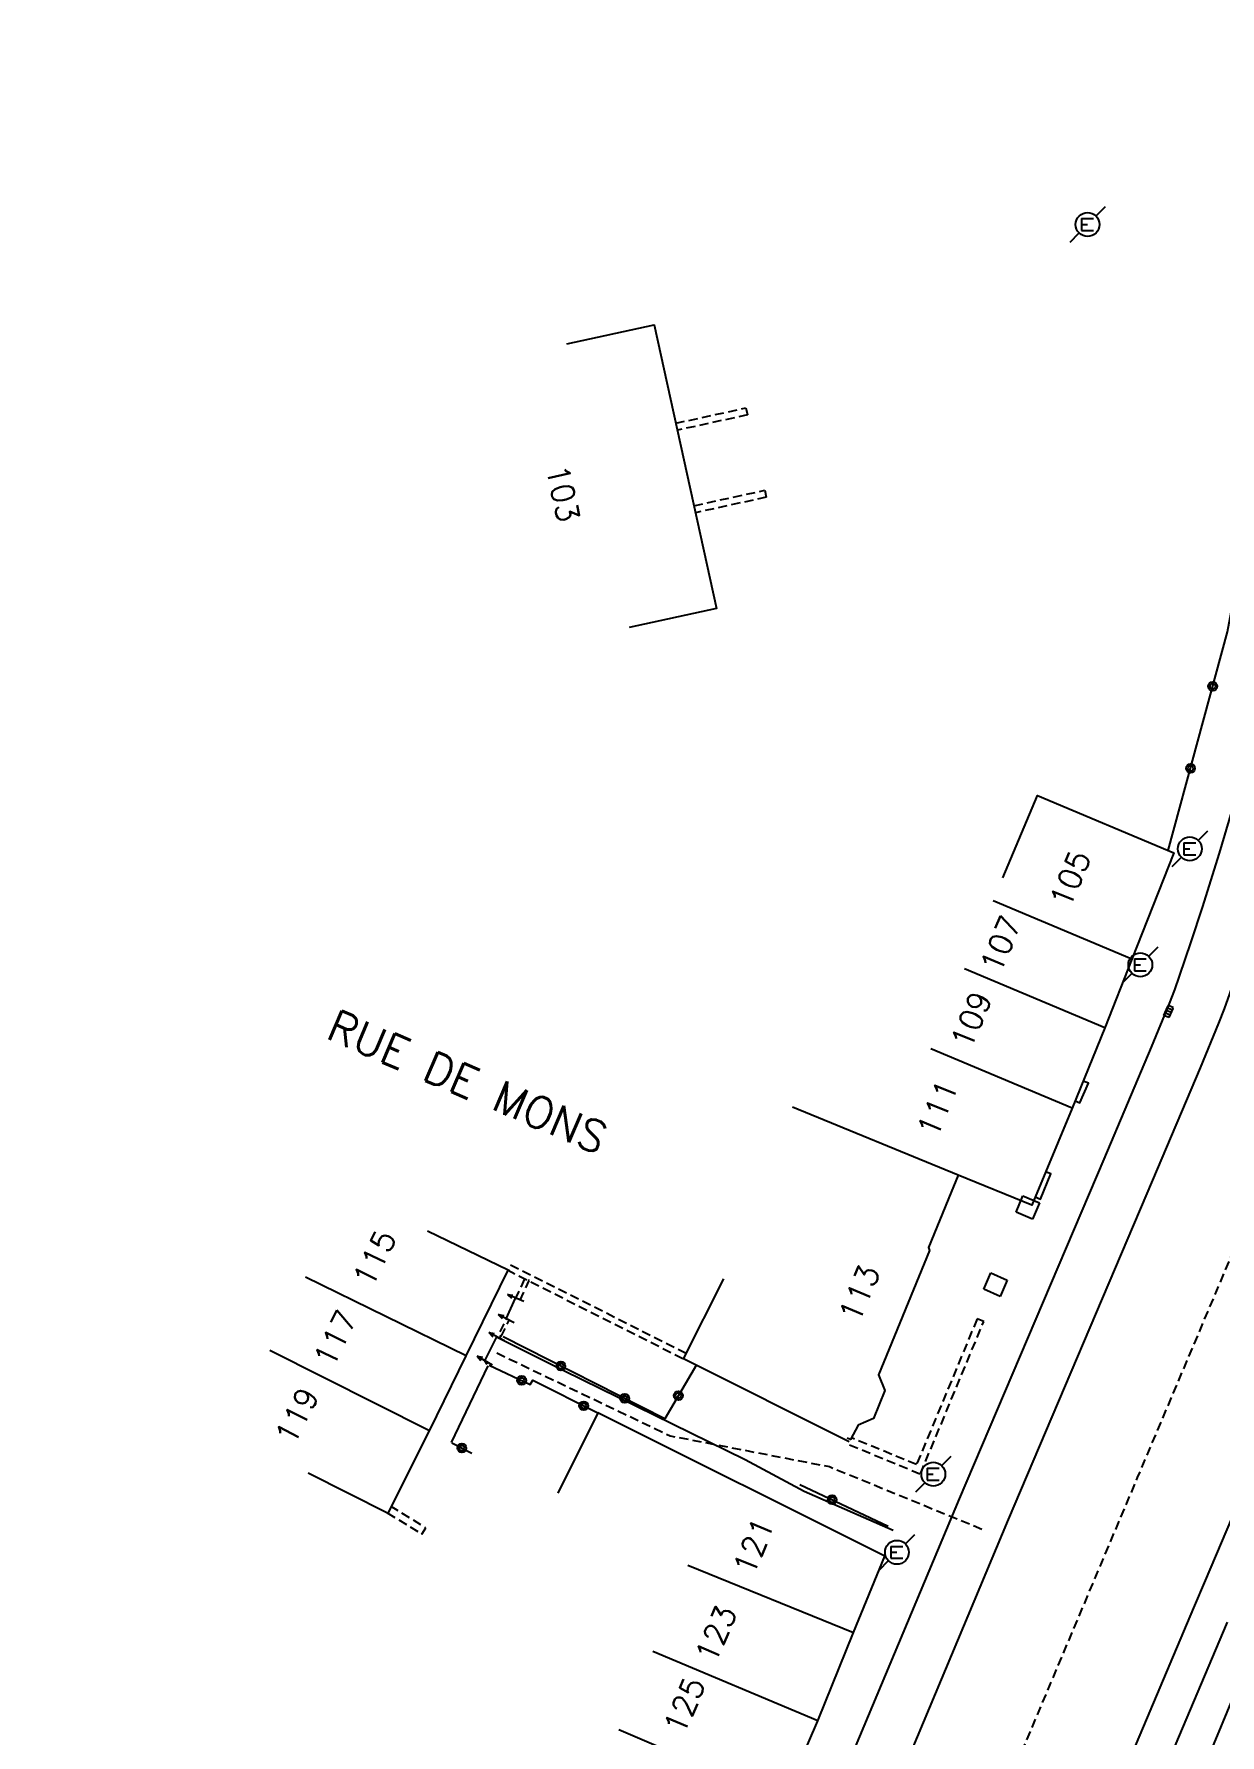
# Model space of a CAD drawing. Header units: millimetres. Extents: x 133000 to 134000, y 143000 to 144000.
# Drawn here: x 133195.3 to 133261.5, y 143840.5 to 143935.6 of the extents above; entities that cross this region are included whole.
import ezdxf
from ezdxf.enums import TextEntityAlignment as Align

# ---------------------------------------------------------------- set-up
doc = ezdxf.new("R2010")
doc.units = ezdxf.units.MM
doc.linetypes.add('DASHED', pattern=[0.75, 0.5, -0.25])
doc.layers.get('0').update_dxf_attribs({"linetype": 'CONTINUOUS'})
for name, color, linetype in [('W0001', 6, 'DASHED'), ('W0008', 7, 'CONTINUOUS'), ('W0017', 7, 'CONTINUOUS'), ('W0100', 7, 'CONTINUOUS'), ('W0105', 7, 'CONTINUOUS'), ('W0112', 1, 'DASHED'), ('W0322', 7, 'CONTINUOUS'), ('W0400', 7, 'CONTINUOUS'), ('W0471', 7, 'CONTINUOUS'), ('W0989', 7, 'CONTINUOUS'), ('W0991', 7, 'CONTINUOUS'), ('W1102', 7, 'CONTINUOUS')]:
    doc.layers.add(name, color=color, linetype=linetype)
doc.styles.get("Standard").update_dxf_attribs({"font": 'romans.shx', "width": 0.85})

# ---------------------------------------------------------------- blocks, each defined once
blk = doc.blocks.new('T471')
for p, q in [((0.500001, 0.500001), (1.000002, 1.000002)), ((-0.333334, 0.333334), (-0.333334, -0.333334)), ((-0.333334, 0.333334), (0.333334, 0.333334)), ((-0.333334, 0), (0, 0)), ((-0.500001, -0.500001), (-1.000002, -1.000002)), ((-0.333334, -0.333334), (0.333334, -0.333334))]:
    blk.add_line(p, q)
blk.add_ellipse((0, 0), major_axis=(0.471405, 0.471405), ratio=1, start_param=5.497787144, end_param=11.780972451)
blk = doc.blocks.new('t112o')
at = {"color": 0, "linetype": 'Continuous'}
for p, q in [((-0.5, 0.5), (0.5, 0.5)), ((-0.5, -0.5), (-0.5, 0.5)), ((0.5, 0.5), (0.5, -0.5)), ((0.5, -0.5), (-0.5, -0.5))]:
    blk.add_line(p, q, dxfattribs=at)
blk = doc.blocks.new('T400')
for p, q in [((-0.15, 0.3), (0.15, 0.3)), ((-0.15, -0.25), (-0.15, 0.3)), ((-0.15, 0.15), (0.15, 0.15)), ((-0.15, 0), (0.15, 0)), ((0.15, 0.3), (0.15, -0.25)), ((-0.15, -0.15), (0.15, -0.15)), ((-0.15, -0.25), (-0.15, -0.3)), ((-0.15, -0.3), (0.15, -0.3)), ((0.15, -0.3), (0.15, -0.25))]:
    blk.add_line(p, q)
blk = doc.blocks.new('t322o')
at = {"color": 0, "linetype": 'Continuous'}
for radius in [0.25, 0.15]:
    blk.add_circle((0, 0), radius, dxfattribs=at)
blk = doc.blocks.new('t105o')
for p, q in [((-0.5, 0), (0.5, 0)), ((0.5, 0), (0.2, 0.1)), ((0.5, 0), (0.2, -0.1))]:
    blk.add_line(p, q)

msp = doc.modelspace()

# ---------------------------------------------------------------- linework, layer by layer
at = {"layer": 'W0001', "flags": 128}
for points in [[(133179.449, 143705.209), (133180.469, 143712.249), (133186.513, 143719.564), (133192.947, 143727.932), (133197.472, 143734.403), (133200.04, 143735.723), (133204.134, 143735.549), (133209.979, 143745.849), (133215.982, 143758.072), (133230.995, 143793.524), (133256.916, 143854.924), (133266.104, 143876.618), (133269.587, 143886.354), (133271.78, 143894.548), (133276.45, 143919.953), (133286.218, 143972.729), (133291.5, 144000)], [(133221.116, 143861.885), (133230.792, 143857.262), (133239.699, 143855.536), (133248.271, 143852.028)]]:
    msp.add_lwpolyline(points, dxfattribs=at)
at = {"layer": 'W0008'}
for points in [[(133283.21, 144000), (133280.255, 143984.514), (133271.17, 143937.094), (133264.542, 143902.306), (133264.101, 143900.085), (133263.521, 143897.379), (133263.017, 143895.282), (133262.159, 143892.146), (133261.469, 143889.816), (133260.518, 143886.777), (133259.889, 143884.85), (133259.24, 143882.93), (133258.967, 143882.171), (133258.675, 143881.42), (133257.665, 143878.971), (133255.021, 143872.713), (133246.942, 143853.74), (133234.943, 143825.092)], [(133237.701, 143823.933), (133249.698, 143852.576), (133257.775, 143871.545), (133260.426, 143877.818), (133261.452, 143880.307), (133261.769, 143881.123), (133262.065, 143881.945), (133262.728, 143883.907), (133263.367, 143885.866), (133264.331, 143888.944), (133265.037, 143891.326), (133265.915, 143894.538), (133266.438, 143896.716), (133267.03, 143899.48), (133267.479, 143901.734), (133274.109, 143936.533), (133283.193, 143983.952), (133286.425, 144000)], [(133283.993, 143933.411), (133279.543, 143904.575), (133278.412, 143898.519), (133278.055, 143896.692), (133277.186, 143892.521), (133276.821, 143890.891), (133276.423, 143889.275), (133275.891, 143887.285), (133275.325, 143885.304), (133274.68, 143883.212), (133273.991, 143881.139), (133273.355, 143879.368), (133272.67, 143877.608), (133270.699, 143872.78), (133269.313, 143869.468), (133260.687, 143849.171), (133260.036, 143847.644), (133244.425, 143810.718)], [(133253.418, 143875.971), (133253.695, 143875.858), (133254.163, 143876.952), (133253.868, 143877.073)], [(133251.191, 143870.605), (133251.486, 143870.482), (133252.072, 143871.888), (133251.775, 143872.011)], [(133261.913, 143846.847), (133246.303, 143809.923)]]:
    msp.add_lwpolyline(points, dxfattribs=at)
at = {"layer": 'W0008', "flags": 128}
msp.add_lwpolyline([(133221.103, 143862.794), (133224.857, 143860.906), (133234.992, 143855.937), (133238.279, 143854.173), (133243.263, 143851.989)], dxfattribs=at)
at = {"layer": 'W0017', "flags": 128}
msp.add_lwpolyline([(133218.58, 143856.888), (133220.636, 143861.159)], dxfattribs=at)
at = {"layer": 'W0100'}
for points in [[(133225.029, 143918.267), (133229.913, 143919.337), (133233.387, 143903.482), (133228.503, 143902.412)], [(133256.154, 143828.753), (133257.692, 143832.734), (133259.749, 143836.601), (133261.387, 143840.506), (133262.99, 143844.434), (133264.929, 143848.974), (133267.574, 143854.983), (133270.207, 143861.226), (133273.411, 143868.781), (133276.399, 143876.436), (133278.347, 143881.813), (133280.017, 143886.277), (133281.72, 143893.17), (133282.922, 143897.999), (133283.614, 143901.802), (133284.382, 143906.045), (133285.542, 143912.228), (133288.449, 143913.277), (133297.692, 143905.743), (133300.845, 143903.238), (133297.735, 143899.324)], [(133249.383, 143888.431), (133251.321, 143893.039), (133258.937, 143889.835), (133256.589, 143883.892), (133255.084, 143880.053), (133253.251, 143875.562), (133251, 143870.145), (133246.887, 143871.827), (133246.494, 143870.867), (133245.232, 143867.78), (133245.296, 143867.619), (133242.432, 143860.657), (133242.794, 143859.795), (133242.164, 143858.226), (133241.302, 143857.859), (133240.871, 143857.054), (133240.684, 143857.131)], [(133193.696, 143749.897), (133198.222, 143747.774), (133200.164, 143751.915), (133203.107, 143757.995), (133204.953, 143761.857), (133207.315, 143767.335), (133209.453, 143772.331), (133211.592, 143777.323), (133213.745, 143782.383), (133215.718, 143786.975), (133218.058, 143792.37), (133220.339, 143797.721), (133222.061, 143801.804), (133224.4, 143807.066), (133226.325, 143811.555), (133228.183, 143815.957), (133231.633, 143824.007), (133233.192, 143827.68), (133235.104, 143832.141), (133237.126, 143836.89), (133239.047, 143841.336), (133241.051, 143846.26), (133242.791, 143850.54)]]:
    msp.add_lwpolyline(points, dxfattribs=at)
at = {"layer": 'W0100', "flags": 128}
for points in [[(133210.57, 143855.182), (133215.035, 143852.93), (133217.354, 143857.53), (133219.406, 143861.722), (133221.74, 143866.504), (133217.247, 143868.697)], [(133240.809, 143856.925), (133231.553, 143861.558), (133233.791, 143866.029)], [(133221.639, 143863.803), (133222.164, 143864.954)], [(133220.569, 143861.248), (133220.439, 143861.456), (133221.107, 143862.791)], [(133242.789, 143850.542), (133226.755, 143858.537), (133224.525, 143854.061)]]:
    msp.add_lwpolyline(points, dxfattribs=at)
at = {"layer": 'W0112'}
for points in [[(133231.119, 143913.831), (133235.032, 143914.688), (133235.118, 143914.297), (133231.205, 143913.44)], [(133232.129, 143909.222), (133236.083, 143910.088), (133236.169, 143909.698), (133232.215, 143908.831)], [(133240.826, 143856.755), (133244.78, 143855.129), (133248.317, 143863.637), (133247.948, 143863.791), (133244.564, 143855.65), (133240.979, 143857.125)]]:
    msp.add_lwpolyline(points, dxfattribs=at)
at = {"layer": 'W0112', "flags": 128}
for points in [[(133231.7, 143861.851), (133221.888, 143866.797), (133221.74, 143866.504), (133231.552, 143861.558)], [(133222.414, 143864.838), (133222.917, 143865.929), (133222.667, 143866.044), (133222.164, 143864.954)], [(133221.362, 143862.812), (133221.797, 143863.721), (133221.638, 143863.797), (133221.203, 143862.888)]]:
    msp.add_lwpolyline(points, close=True, dxfattribs=at)
msp.add_lwpolyline([(133214.996, 143852.954), (133216.926, 143851.768), (133217.146, 143852.126), (133215.216, 143853.312)], dxfattribs=at)
at = {"layer": 'W0322', "flags": 128}
for points in [[(133258.63, 143889.964), (133261.937, 143902.186), (133265.962, 143923.66)], [(133232.273, 143861.225), (133230.496, 143858.215), (133221.465, 143862.787)], [(133220.693, 143861.209), (133222.982, 143860.128), (133223.124, 143860.37), (133226.756, 143858.537)], [(133218.607, 143856.859), (133219.716, 143856.284)], [(133238.041, 143854.544), (133242.988, 143852.201)]]:
    msp.add_lwpolyline(points, dxfattribs=at)
at = {"layer": 'W1102', "flags": 128}
for points in [[(133256.589, 143883.892), (133248.844, 143887.15)], [(133255.084, 143880.053), (133247.245, 143883.351)], [(133253.251, 143875.562), (133245.365, 143878.88)], [(133246.887, 143871.827), (133237.633, 143875.613)], [(133219.406, 143861.722), (133210.425, 143866.12)], [(133217.354, 143857.53), (133208.425, 143862.033)], [(133231.789, 143850.028), (133241.051, 143846.26)], [(133239.047, 143841.336), (133229.826, 143845.204)], [(133237.126, 143836.89), (133227.937, 143840.832)]]:
    msp.add_lwpolyline(points, dxfattribs=at)

# ---------------------------------------------------------------- block references
at = {"layer": 'W0105'}
for p, rotation in [((133222.164, 143864.954), 157.211821509113), ((133221.639, 143863.803), 152.6327923714015), ((133221.107, 143862.791), 152.5341177092564), ((133220.439, 143861.456), 149.4274595411941)]:
    msp.add_blockref('t105o', p, dxfattribs=dict(at, rotation=rotation))
at = {"layer": 'W0112'}
for p, rotation in [((133250.777, 143870.013), 67.14851862254143), ((133248.977, 143865.704), 66.28431314632456)]:
    msp.add_blockref('t112o', p, dxfattribs=dict(at, rotation=rotation))
at = {"layer": 'W0322'}
for p, rotation in [((133261.112, 143899.134), 74.85920114401104), ((133259.871, 143894.549), 74.85920114401104), ((133224.692, 143861.153), 153.1504490525836), ((133222.502, 143860.355), 334.7141666990709), ((133225.969, 143858.934), 333.2074833264853), ((133228.261, 143859.346), 153.1504490525836), ((133231.256, 143859.503), 239.4309651012048), ((133239.849, 143853.688), 334.6575305371297)]:
    msp.add_blockref('t322o', p, dxfattribs=dict(at, rotation=rotation))
msp.add_blockref('t322o', (133219.161, 143856.571), dxfattribs=at)
at = {"layer": 'W0400', "rotation": 156.4255051794507}
msp.add_blockref('T400', (133258.644, 143880.964), dxfattribs=at)
at = {"layer": 'W0471'}
for p in [(133254.121, 143924.934), (133259.831, 143890.055), (133257.068, 143883.575), (133245.5, 143855.115), (133243.469, 143850.75)]:
    msp.add_blockref('T471', p, dxfattribs=at)

# ---------------------------------------------------------------- texts
at = {"layer": 'W0989'}
msp.add_text('RUE DE MONS', height=1.75, rotation=336.83954, dxfattribs=at).set_placement((133219.482, 143877.037), align=Align.MIDDLE)
at = {"layer": 'W0991'}
for s, rotation, p in [('103', 282.35852, (133224.813, 143909.911)), ('105', 67.43529, (133253.15, 143888.375)), ('107', 67.43529, (133249.268, 143884.73)), ('109', 67.43529, (133247.621, 143880.497)), ('111', 67.43529, (133245.739, 143875.559)), ('115', 63.98621, (133214.283, 143867.183)), ('113', 67.43529, (133241.373, 143865.218)), ('117', 63.91245, (133212.093, 143862.704)), ('119', 63.24099, (133209.944, 143858.382)), ('121', 67.87282, (133235.461, 143851.094)), ('123', 66.73114, (133233.36, 143846.19)), ('125', 66.73114, (133231.595, 143842.193))]:
    msp.add_text(s, height=1.25, rotation=rotation, dxfattribs=at).set_placement(p, align=Align.MIDDLE)

doc.saveas('drawing.dxf')
